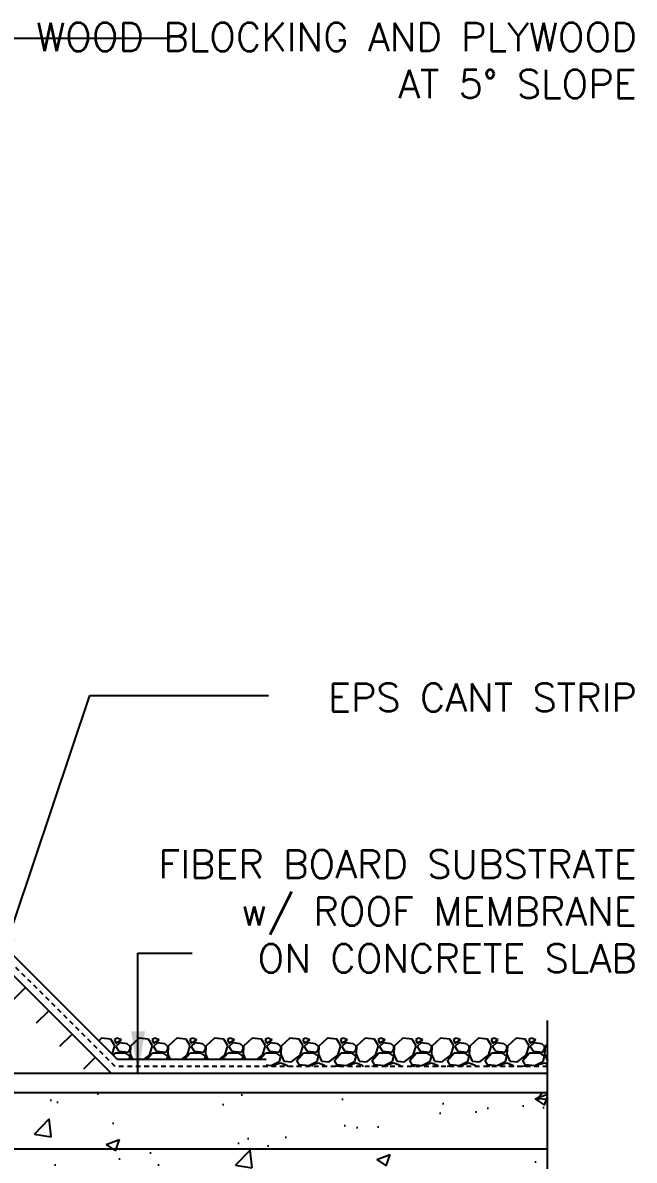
# Model space of a CAD drawing. Header units: inches. Extents: x 167.4 to 219.5, y 85.5 to 173.2.
# Drawn here: x 203.27 to 219.5, y 142.19 to 172.38 of the extents above; entities that cross this region are included whole.
import ezdxf

# ---------------------------------------------------------------- set-up
doc = ezdxf.new("R2010")
doc.units = ezdxf.units.IN
doc.header["$LTSCALE"] = 0.5
doc.header["$MEASUREMENT"] = 0
doc.linetypes.add('DASHED2', pattern=[0.375, 0.25, -0.125])
for name, color, linetype in [('HATCH', 12, 'Continuous'), ('line25', 2, 'Continuous'), ('LINE3', 3, 'Continuous'), ('LINE50', 5, 'Continuous'), ('LINE9', 9, 'Continuous'), ('TEXT', 4, 'Continuous')]:
    doc.layers.add(name, color=color, linetype=linetype)
doc.styles.add('DIM', font='romans.shx', dxfattribs={"width": 0.7})
doc.styles.add('ROMANS', font='romans.shx', dxfattribs={"height": 0.75})
doc.styles.get("Standard").update_dxf_attribs({"font": 'romans.shx', "height": 0.75})
doc.linetypes.add('STEEL', pattern='A,0.5,-0.2,["X",Standard,S=0.1,R=0,X=-0.1,Y=-0.05],-0.1', length=0.8)
doc.dimstyles.new('ext_12', dxfattribs={"dimscale": 12, "dimtxt": 0.09375, "dimasz": 0.09375, "dimexe": 0.09375, "dimexo": 0.0625, "dimgap": 0.0625, "dimtad": 1, "dimdec": 1, "dimzin": 2, "dimdsep": 46, "dimlunit": 4, "dimtxsty": 'DIM', "dimcen": 0.09, "dimdle": 0.09375, "dimclrt": 4, "dimadec": 0, "dimazin": 0, "dimtfac": 1, "dimtdec": 1, "dimtmove": 2, "dimatfit": 3, "dimfxl": 1, "dimfrac": 2, "dimtolj": 1, "dimtzin": 0, "dimarcsym": 0})

msp = doc.modelspace()

# ---------------------------------------------------------------- hatches: boundary and pattern name
at = {"layer": 'HATCH'}
h = msp.add_hatch(dxfattribs=at)
h.set_pattern_fill('AR-CONC', color=256, scale=0.5)
h.set_pattern_definition([(50, (0, 0), (3.5863, -0.31376), [0.375, -4.125]), (355, (0, 0), (-0.693757, 3.76096), [0.3, -3.3]), (100.4514, (0.299, -0.026), (2.892544, 3.4472), [0.3187, -3.50571]), (46.1842, (0, 1), (5.33621, -0.827596), [0.5625, -6.1875]), (96.6356, (0.4447, 0.931), (4.67331, 4.87059), [0.47805, -5.25857]), (351.1842, (0, 1), (4.67331, 4.87059), [0.45, -4.95]), (21, (0.5, 0.75), (2.984535, -2.013094), [0.375, -4.125]), (326, (0.5, 0.75), (1.216577, 3.62575), [0.3, -3.3]), (71.4514, (0.7487, 0.5822), (4.20111, 1.612656), [0.3187, -3.50571]), (37.5, (0, 0), (0.060799, 1.664469), [0, -3.26, 0, -3.35, 0, -3.3125]), (7.5, (0, 0), (1.315348, 1.972059), [0, -1.91, 0, -3.185, 0, -1.2625]), (327.5, (-1.115, 0), (2.669112, -0.1127744), [0, -1.25, 0, -3.9, 0, -5.175]), (317.5, (-1.615, 0), (2.91593, 0.500525), [0, -1.625, 0, -2.59, 0, -3.675])])
h.paths.add_polyline_path([(198.297, 123.023, 0.082415), (198.154, 123.102, -0.317837), (197.987, 123.338), (197.987, 123.405, -0.414214), (198.05, 123.468), (198.097, 123.468), (198.097, 123.538), (197.992, 123.538, -0.188973), (197.836, 123.633, 0.196323), (197.387, 123.979), (196.065, 124.27, 0.057795), (195.297, 124.359, 0.057795), (194.529, 124.27), (193.207, 123.979, 0.196323), (192.758, 123.633, -0.188973), (192.602, 123.538), (192.497, 123.538), (192.497, 123.468), (192.545, 123.468, -0.414214), (192.607, 123.405), (192.607, 123.338, -0.317837), (192.44, 123.102, 0.082415), (192.297, 123.023), (192.297, 120.242), (193.297, 119.242), (193.297, 121.242), (194.297, 120.242), (198.297, 120.242)])
h.paths.add_polyline_path([(196.731, 133.49, 0.520567), (195.681, 133.49, 0.520567), (195.46, 133.49, 0.520567), (195.064, 133.49, 0.520567), (194.41, 133.49, 0.520567), (194.028, 133.49, 0.520567), (193.506, 133.49, 0.520567), (193.005, 133.49, 0.204172), (192.802, 133.617, 0.339117), (193.072, 133.371), (195.281, 133.188, 0.04154), (195.314, 133.188), (197.522, 133.371, 0.390098), (197.797, 133.67), (197.797, 133.688, 0.257048), (197.282, 133.373, 0.520567)])
h.paths.add_polyline_path([(197.932, 131.344, -0.327813), (197.897, 131.391), (197.797, 131.391), (197.797, 131.952, 0.390098), (197.522, 132.251), (195.314, 132.435, 0.04154), (195.281, 132.435), (193.072, 132.251, 0.390098), (192.797, 131.952), (192.797, 131.391), (192.697, 131.391, -0.327813), (192.662, 131.344), (192.662, 130.937), (192.297, 130.937), (192.297, 129.242), (192.297, 127.153, 0.064398), (192.407, 127.087), (192.497, 127.087), (192.497, 127.045, -0.249069), (192.607, 126.838), (192.607, 126.77, -0.414214), (192.545, 126.708), (192.497, 126.708), (192.497, 126.638), (192.602, 126.638, 0.10046), (192.996, 126.695, -0.601435), (193.115, 126.59, 2.182095), (193.525, 126.803, -1), (193.689, 127.212, -0.24438), (194.137, 126.691, 0.053157), (194.303, 126.077, 0.223253), (194.503, 125.912), (194.523, 125.908, 0.955472), (194.661, 126.501, -0.735593), (194.649, 126.959, -0.082755), (195.297, 127.067, -0.082755), (195.946, 126.959, -0.735593), (195.933, 126.501, 0.955472), (196.071, 125.908), (196.091, 125.912, 0.223253), (196.291, 126.077, 0.053157), (196.457, 126.691, -0.24438), (196.905, 127.212, -1), (197.069, 126.803, 2.182095), (197.479, 126.59, -0.601435), (197.598, 126.695, 0.10046), (197.992, 126.638), (198.097, 126.638), (198.097, 126.708), (198.05, 126.708, -0.414214), (197.987, 126.77), (197.987, 126.838, -0.249069), (198.097, 127.045), (198.097, 127.087), (198.187, 127.087, 0.064398), (198.297, 127.153), (198.297, 129.242), (198.297, 130.937), (197.932, 130.937)])
h.paths.add_polyline_path([(195.097, 132.794), (195.097, 132.829, 0.390098), (194.914, 133.028), (193.122, 133.177, 0.438748), (192.797, 132.878), (192.797, 132.744, 0.438748), (193.122, 132.445), (194.914, 132.594, 0.390098)])
h.paths.add_polyline_path([(197.797, 132.878, 0.438748), (197.472, 133.177), (195.681, 133.028, 0.390098), (195.497, 132.829), (195.497, 132.794, 0.390098), (195.681, 132.594), (197.472, 132.445, 0.438748), (197.797, 132.744)])
h.paths.add_polyline_path([(198.297, 140.492), (198.297, 141.992), (217.193, 141.992), (217.193, 143.992), (198.297, 143.992), (198.297, 144.164), (198.217, 144.084), (198.127, 144.084), (198.097, 144.114), (197.947, 144.114, -0.259583), (197.905, 144.138, 0.297004), (197.596, 144.014, 0.520567), (197.094, 144.014, 0.520567), (196.573, 144.014, 0.520567), (196.191, 144.014, 0.520567), (195.537, 144.014, 0.520567), (195.14, 144.014, 0.520567), (194.92, 144.014, 0.520567), (193.869, 144.014, 0.520567), (193.318, 143.896, 0.259788), (192.797, 144.212), (192.797, 144.164), (192.697, 144.164, -0.414214), (192.647, 144.114), (192.497, 144.114), (192.467, 144.084), (192.377, 144.084), (192.297, 144.164), (192.297, 143.597), (192.662, 143.597), (192.662, 142.397), (192.297, 142.397), (192.297, 141.647), (192.662, 141.647), (192.662, 140.447), (192.297, 140.447), (192.297, 139.697), (192.662, 139.697), (192.662, 138.617), (192.297, 138.617), (192.297, 137.867), (192.662, 137.867), (192.662, 136.787), (192.297, 136.787), (192.297, 136.037), (192.662, 136.037), (192.662, 134.837), (192.297, 134.837), (192.297, 134.231), (192.377, 134.311), (192.467, 134.311), (192.497, 134.281), (192.647, 134.281, -0.414214), (192.697, 134.231), (192.797, 134.231), (192.797, 133.67, 0.045025), (192.802, 133.617, -0.204172), (193.005, 133.49, -0.520567), (193.506, 133.49, -0.520567), (194.028, 133.49, -0.520567), (194.41, 133.49, -0.520567), (195.064, 133.49, -0.520567), (195.46, 133.49, -0.520567), (195.681, 133.49, -0.520567), (196.731, 133.49, -0.520567), (197.282, 133.373, -0.257048), (197.797, 133.688), (197.797, 134.231), (197.897, 134.231, -0.414214), (197.947, 134.281), (198.097, 134.281), (198.127, 134.311), (198.217, 134.311), (198.297, 134.231), (198.297, 134.492), (198.297, 135.992)])
h.paths.add_polyline_path([(197.522, 145.024), (195.314, 145.208, 0.04154), (195.281, 145.208), (193.072, 145.024, 0.390098), (192.797, 144.725), (192.797, 144.212, -0.259788), (193.318, 143.896, -0.520567), (193.869, 144.014, -0.520567), (194.92, 144.014, -0.520567), (195.14, 144.014, -0.520567), (195.537, 144.014, -0.520567), (196.191, 144.014, -0.520567), (196.573, 144.014, -0.520567), (197.094, 144.014, -0.520567), (197.596, 144.014, -0.297004), (197.905, 144.138, -0.139619), (197.897, 144.164), (197.797, 144.164), (197.797, 144.725, 0.390098)])
h.paths.add_polyline_path([(194.914, 145.801), (193.122, 145.95, 0.438748), (192.797, 145.651), (192.797, 145.517, 0.438748), (193.122, 145.218), (194.914, 145.368, 0.390098), (195.097, 145.567, 0.431992)])
h.paths.add_polyline_path([(197.797, 145.651, 0.438748), (197.472, 145.95), (195.681, 145.801, 0.390098), (195.497, 145.602), (195.497, 145.567, 0.390098), (195.681, 145.368), (197.472, 145.218, 0.438748), (197.797, 145.517)])
h.paths.add_polyline_path([(197.797, 147.004), (197.897, 147.004, -0.414214), (197.947, 147.054), (198.097, 147.054), (198.127, 147.084), (198.217, 147.084), (198.297, 147.004), (198.297, 147.242), (198.297, 149.331, 0.064398), (198.187, 149.397), (198.097, 149.397), (198.097, 149.439, -0.249069), (197.987, 149.646), (197.987, 149.713, -0.414214), (198.05, 149.776), (198.097, 149.776), (198.097, 149.846), (197.992, 149.846, 0.10046), (197.598, 149.788, -0.601435), (197.479, 149.893, 2.182095), (197.069, 149.68, -1), (196.905, 149.272, -0.24438), (196.457, 149.793, 0.053157), (196.291, 150.407, 0.223253), (196.091, 150.572), (196.071, 150.576, 0.955472), (195.933, 149.982, -0.735593), (195.946, 149.524, -0.082755), (195.297, 149.416, -0.082755), (194.649, 149.524, -0.735593), (194.661, 149.982, 0.955472), (194.523, 150.576), (194.503, 150.572, 0.223253), (194.303, 150.407, 0.053157), (194.137, 149.793, -0.24438), (193.689, 149.272, -1), (193.525, 149.68, 2.182095), (193.115, 149.893, -0.601435), (192.996, 149.788, 0.10046), (192.602, 149.846), (192.497, 149.846), (192.497, 149.776), (192.545, 149.776, -0.414214), (192.607, 149.713), (192.607, 149.646, -0.249069), (192.497, 149.439), (192.497, 149.397), (192.407, 149.397, 0.064398), (192.297, 149.331), (192.297, 147.242), (192.297, 147.004), (192.377, 147.084), (192.467, 147.084), (192.497, 147.054), (192.647, 147.054, -0.414214), (192.697, 147.004), (192.797, 147.004), (192.797, 146.444, 0.390098), (193.072, 146.145), (195.281, 145.961, 0.04154), (195.314, 145.961), (197.522, 146.145, 0.390098), (197.797, 146.444)])
h.paths.add_polyline_path([(198.297, 156.242), (194.561, 156.242), (193.561, 157.242), (193.561, 155.242), (192.561, 156.242), (192.297, 156.242), (192.297, 153.46, 0.082415), (192.44, 153.381, -0.317837), (192.607, 153.146), (192.607, 153.078, -0.414214), (192.545, 153.016), (192.497, 153.016), (192.497, 152.946), (192.602, 152.946, -0.188973), (192.758, 152.851, 0.196323), (193.207, 152.505), (194.529, 152.214, 0.057795), (195.297, 152.125, 0.057795), (196.065, 152.214), (197.387, 152.505, 0.196323), (197.836, 152.851, -0.188973), (197.992, 152.946), (198.097, 152.946), (198.097, 153.016), (198.05, 153.016, -0.414214), (197.987, 153.078), (197.987, 153.146, -0.317837), (198.154, 153.381, 0.082415), (198.297, 153.46)])
h.paths.add_polyline_path([(198.297, 161.891, 0.082415), (198.154, 161.97, -0.317837), (197.987, 162.206), (197.987, 162.273, -0.414214), (198.05, 162.336), (198.097, 162.336), (198.097, 162.406), (197.992, 162.406, -0.188973), (197.836, 162.501, 0.196323), (197.387, 162.847), (196.065, 163.138, 0.057795), (195.297, 163.227, 0.057795), (194.529, 163.138), (193.207, 162.847, 0.196323), (192.758, 162.501, -0.188973), (192.602, 162.406), (192.497, 162.406), (192.497, 162.336), (192.545, 162.336, -0.414214), (192.607, 162.273), (192.607, 162.206, -0.317837), (192.44, 161.97, 0.082415), (192.297, 161.891), (192.297, 158.742), (192.561, 158.742), (193.561, 157.742), (193.561, 159.742), (194.561, 158.742), (198.297, 158.742)])
h.paths.add_polyline_path([(198.297, 166.725, 0.336749), (197.635, 166.62, 0.520567), (197.248, 166.62, 0.520567), (196.748, 166.62, 0.520567), (195.902, 166.62, 0.520567), (195.62, 166.62, 0.520567), (194.725, 166.62, 0.520567), (193.986, 166.62, 0.520567), (193.293, 166.62, 0.520567), (193.072, 166.62, 0.321585), (192.297, 166.645), (192.297, 166.021, 0.064398), (192.407, 165.955), (192.497, 165.955), (192.497, 165.913, -0.249069), (192.607, 165.706), (192.607, 165.638, -0.414214), (192.545, 165.576), (192.497, 165.576), (192.497, 165.506), (192.602, 165.506, 0.10046), (192.996, 165.563, -0.601435), (193.115, 165.458, 2.182095), (193.525, 165.671, -1), (193.689, 166.08, -0.24438), (194.137, 165.559, 0.053157), (194.303, 164.945, 0.223253), (194.503, 164.78), (194.523, 164.776, 0.955472), (194.661, 165.369, -0.735593), (194.649, 165.827, -0.082755), (195.297, 165.935, -0.082755), (195.946, 165.827, -0.735593), (195.933, 165.369, 0.955472), (196.071, 164.776), (196.091, 164.78, 0.223253), (196.291, 164.945, 0.053157), (196.457, 165.559, -0.24438), (196.905, 166.08, -1), (197.069, 165.671, 2.182095), (197.479, 165.458, -0.601435), (197.598, 165.563, 0.10046), (197.992, 165.506), (198.097, 165.506), (198.097, 165.576), (198.05, 165.576, -0.414214), (197.987, 165.638), (197.987, 165.706, -0.249069), (198.097, 165.913), (198.097, 165.955), (198.187, 165.955, 0.064398), (198.297, 166.021)])
h = msp.add_hatch(dxfattribs=at)
h.set_pattern_fill('INSUL', color=256, scale=7, angle=45, style=0)
h.set_pattern_definition([(45, (94.119, -14.4093), (-1.856155, 1.856155), []), (45, (93.5003, -13.7906), (-1.856155, 1.856155), [0.875, -0.875]), (45, (92.8816, -13.172), (-1.856155, 1.856155), [0.875, -0.875])])
h.paths.add_polyline_path([(202.67, 144.617), (205.499, 144.617), (201.422, 148.694), (201.422, 145.865)])

# ---------------------------------------------------------------- linework, layer by layer
for p, q in [((205.779, 144.867), (201.672, 148.974)), ((205.359, 145.431), (205.284, 145.362)), ((205.599, 145.41), (205.359, 145.43)), ((205.711, 145.231), (205.601, 145.411)), ((205.638, 145.008), (205.709, 145.23)), ((205.769, 145.43), (205.699, 145.4)), ((205.699, 145.401), (205.739, 145.301)), ((205.739, 145.301), (205.889, 145.391)), ((205.839, 145.311), (205.739, 145.211)), ((205.739, 145.211), (205.819, 145.091)), ((205.889, 145.391), (205.769, 145.431)), ((206.04, 145.281), (205.84, 145.311)), ((206.121, 145.209), (206.041, 145.279)), ((206.129, 145.221), (206.119, 145.011)), ((206.119, 145.151), (206.119, 145.211)), ((206.359, 145.431), (206.129, 145.221)), ((206.599, 145.41), (206.359, 145.43)), ((206.711, 145.231), (206.601, 145.411)), ((206.629, 144.98), (206.709, 145.23)), ((206.769, 145.43), (206.699, 145.4)), ((206.699, 145.401), (206.739, 145.301)), ((206.739, 145.301), (206.889, 145.391)), ((206.839, 145.311), (206.739, 145.211)), ((206.739, 145.211), (206.819, 145.091)), ((206.889, 145.391), (206.769, 145.431)), ((207.04, 145.281), (206.84, 145.311)), ((207.121, 145.209), (207.041, 145.279)), ((207.129, 145.221), (207.119, 145.011)), ((207.119, 145.151), (207.119, 145.211)), ((207.359, 145.431), (207.129, 145.221)), ((207.599, 145.41), (207.359, 145.43)), ((207.711, 145.231), (207.601, 145.411)), ((207.629, 144.98), (207.709, 145.23)), ((207.769, 145.43), (207.699, 145.4)), ((207.699, 145.401), (207.739, 145.301)), ((207.739, 145.301), (207.889, 145.391)), ((207.839, 145.311), (207.739, 145.211)), ((207.739, 145.211), (207.819, 145.091)), ((207.889, 145.391), (207.769, 145.431)), ((208.04, 145.281), (207.84, 145.311)), ((208.121, 145.209), (208.041, 145.279)), ((208.129, 145.221), (208.119, 145.011)), ((208.119, 145.151), (208.119, 145.211)), ((208.359, 145.431), (208.129, 145.221)), ((208.599, 145.41), (208.359, 145.43)), ((208.711, 145.231), (208.601, 145.411)), ((208.629, 144.98), (208.709, 145.23)), ((208.769, 145.43), (208.699, 145.4)), ((208.699, 145.401), (208.739, 145.301)), ((208.739, 145.301), (208.889, 145.391)), ((208.839, 145.311), (208.739, 145.211)), ((208.739, 145.211), (208.819, 145.091)), ((208.889, 145.391), (208.769, 145.431)), ((209.04, 145.281), (208.84, 145.311)), ((209.121, 145.209), (209.041, 145.279)), ((209.129, 145.221), (209.119, 145.011)), ((209.119, 145.151), (209.119, 145.211)), ((209.359, 145.431), (209.129, 145.221)), ((209.599, 145.41), (209.359, 145.43)), ((209.711, 145.231), (209.601, 145.411)), ((209.629, 144.98), (209.709, 145.23)), ((209.769, 145.43), (209.699, 145.4)), ((209.699, 145.401), (209.739, 145.301)), ((209.739, 145.301), (209.889, 145.391)), ((209.839, 145.311), (209.739, 145.211)), ((209.739, 145.211), (209.819, 145.091)), ((209.889, 145.391), (209.769, 145.431)), ((210.04, 145.281), (209.84, 145.311)), ((210.121, 145.209), (210.041, 145.279)), ((210.129, 145.221), (210.119, 145.011)), ((210.119, 145.151), (210.119, 145.211)), ((210.359, 145.431), (210.129, 145.221)), ((210.599, 145.41), (210.359, 145.43)), ((210.711, 145.231), (210.601, 145.411)), ((210.629, 144.98), (210.709, 145.23)), ((210.769, 145.43), (210.699, 145.4)), ((210.699, 145.401), (210.739, 145.301)), ((210.739, 145.301), (210.889, 145.391)), ((210.839, 145.311), (210.739, 145.211)), ((210.739, 145.211), (210.819, 145.091)), ((210.889, 145.391), (210.769, 145.431)), ((211.04, 145.281), (210.84, 145.311)), ((211.121, 145.209), (211.041, 145.279)), ((211.129, 145.221), (211.119, 145.011)), ((211.119, 145.151), (211.119, 145.211)), ((211.359, 145.431), (211.129, 145.221)), ((211.599, 145.41), (211.359, 145.43)), ((211.711, 145.231), (211.601, 145.411)), ((211.629, 144.98), (211.709, 145.23)), ((211.769, 145.43), (211.699, 145.4)), ((211.699, 145.401), (211.739, 145.301)), ((211.739, 145.301), (211.889, 145.391)), ((211.839, 145.311), (211.739, 145.211)), ((211.739, 145.211), (211.819, 145.091)), ((211.889, 145.391), (211.769, 145.431)), ((212.04, 145.281), (211.84, 145.311)), ((212.121, 145.209), (212.041, 145.279)), ((212.129, 145.221), (212.119, 145.011)), ((212.119, 145.151), (212.119, 145.211)), ((212.359, 145.431), (212.129, 145.221)), ((212.599, 145.41), (212.359, 145.43)), ((212.711, 145.231), (212.601, 145.411)), ((212.629, 144.98), (212.709, 145.23)), ((212.769, 145.43), (212.699, 145.4)), ((212.699, 145.401), (212.739, 145.301)), ((212.739, 145.301), (212.889, 145.391)), ((212.839, 145.311), (212.739, 145.211)), ((212.739, 145.211), (212.819, 145.091)), ((212.889, 145.391), (212.769, 145.431)), ((213.04, 145.281), (212.84, 145.311)), ((213.121, 145.209), (213.041, 145.279)), ((213.129, 145.221), (213.119, 145.011)), ((213.119, 145.151), (213.119, 145.211)), ((213.359, 145.431), (213.129, 145.221)), ((213.599, 145.41), (213.359, 145.43)), ((213.711, 145.231), (213.601, 145.411)), ((213.629, 144.98), (213.709, 145.23)), ((213.769, 145.43), (213.699, 145.4)), ((213.699, 145.401), (213.739, 145.301)), ((213.739, 145.301), (213.889, 145.391)), ((213.839, 145.311), (213.739, 145.211)), ((213.739, 145.211), (213.819, 145.091)), ((213.889, 145.391), (213.769, 145.431)), ((214.04, 145.281), (213.84, 145.311)), ((214.121, 145.209), (214.041, 145.279)), ((214.129, 145.221), (214.119, 145.011)), ((214.119, 145.151), (214.119, 145.211)), ((214.359, 145.431), (214.129, 145.221)), ((214.599, 145.41), (214.359, 145.43)), ((214.711, 145.231), (214.601, 145.411)), ((214.629, 144.98), (214.709, 145.23)), ((214.769, 145.43), (214.699, 145.4)), ((214.699, 145.401), (214.739, 145.301)), ((214.739, 145.301), (214.889, 145.391)), ((214.839, 145.311), (214.739, 145.211)), ((214.739, 145.211), (214.819, 145.091)), ((214.889, 145.391), (214.769, 145.431)), ((215.04, 145.281), (214.84, 145.311)), ((215.121, 145.209), (215.041, 145.279)), ((215.129, 145.221), (215.119, 145.011)), ((215.119, 145.151), (215.119, 145.211)), ((215.359, 145.431), (215.129, 145.221)), ((215.599, 145.41), (215.359, 145.43)), ((215.711, 145.231), (215.601, 145.411)), ((215.629, 144.98), (215.709, 145.23)), ((215.769, 145.43), (215.699, 145.4)), ((215.699, 145.401), (215.739, 145.301)), ((215.739, 145.301), (215.889, 145.391)), ((215.839, 145.311), (215.739, 145.211)), ((215.739, 145.211), (215.819, 145.091)), ((215.889, 145.391), (215.769, 145.431)), ((216.04, 145.281), (215.84, 145.311)), ((216.121, 145.209), (216.041, 145.279)), ((216.129, 145.221), (216.119, 145.011)), ((216.119, 145.151), (216.119, 145.211)), ((216.359, 145.431), (216.129, 145.221)), ((216.599, 145.41), (216.359, 145.43)), ((216.711, 145.231), (216.601, 145.411)), ((216.629, 144.98), (216.709, 145.23)), ((216.769, 145.43), (216.699, 145.4)), ((216.699, 145.401), (216.739, 145.301)), ((216.739, 145.301), (216.889, 145.391)), ((216.839, 145.311), (216.739, 145.211)), ((216.739, 145.211), (216.819, 145.091)), ((216.889, 145.391), (216.769, 145.431)), ((217.04, 145.281), (216.84, 145.311)), ((217.121, 145.209), (217.041, 145.279)), ((217.129, 145.221), (217.119, 145.011)), ((217.119, 145.151), (217.119, 145.211)), ((217.193, 145.279), (217.129, 145.221)), ((205.665, 144.981), (205.719, 145.041)), ((205.719, 145.041), (205.979, 145.041)), ((205.819, 145.09), (206.069, 145.06)), ((205.979, 145.043), (206.109, 144.953)), ((206.069, 145.061), (206.119, 145.151)), ((206.109, 144.951), (206.085, 144.867)), ((206.118, 145.012), (206.179, 144.867)), ((206.481, 144.867), (206.629, 144.982)), ((206.563, 144.867), (206.719, 145.041)), ((206.719, 145.041), (206.979, 145.041)), ((206.819, 145.09), (207.069, 145.06)), ((206.979, 145.043), (207.109, 144.953)), ((207.069, 145.061), (207.119, 145.151)), ((207.109, 144.951), (207.085, 144.867)), ((207.118, 145.012), (207.179, 144.867)), ((207.481, 144.867), (207.629, 144.982)), ((207.563, 144.867), (207.719, 145.041)), ((207.719, 145.041), (207.979, 145.041)), ((207.819, 145.09), (208.069, 145.06)), ((207.979, 145.043), (208.109, 144.953)), ((208.069, 145.061), (208.119, 145.151)), ((208.109, 144.951), (208.085, 144.867)), ((208.118, 145.012), (208.179, 144.867)), ((208.481, 144.867), (208.629, 144.981)), ((208.563, 144.867), (208.719, 145.041)), ((208.719, 145.041), (208.979, 145.041)), ((208.819, 145.09), (209.069, 145.06)), ((208.979, 145.043), (209.109, 144.953)), ((209.069, 145.061), (209.119, 145.151)), ((209.109, 144.951), (209.085, 144.867)), ((209.118, 145.012), (209.179, 144.867)), ((209.481, 144.867), (209.629, 144.981)), ((209.563, 144.867), (209.719, 145.041)), ((209.719, 145.041), (209.979, 145.041)), ((209.819, 145.09), (210.069, 145.06)), ((209.979, 145.043), (210.109, 144.953)), ((210.069, 145.061), (210.119, 145.151)), ((210.109, 144.951), (210.069, 144.811)), ((210.118, 145.012), (210.198, 144.822)), ((210.409, 144.811), (210.629, 144.981)), ((210.539, 144.841), (210.719, 145.041)), ((210.719, 145.041), (210.979, 145.041)), ((210.819, 145.09), (211.069, 145.06)), ((210.979, 145.043), (211.109, 144.953)), ((211.069, 145.061), (211.119, 145.151)), ((211.109, 144.951), (211.069, 144.811)), ((211.118, 145.012), (211.198, 144.822)), ((211.409, 144.811), (211.629, 144.981)), ((211.539, 144.841), (211.719, 145.041)), ((211.719, 145.041), (211.979, 145.041)), ((211.819, 145.09), (212.069, 145.06)), ((211.979, 145.043), (212.109, 144.953)), ((212.069, 145.061), (212.119, 145.151)), ((212.109, 144.951), (212.069, 144.811)), ((212.118, 145.012), (212.198, 144.822)), ((212.409, 144.811), (212.629, 144.981)), ((212.539, 144.841), (212.719, 145.041)), ((212.719, 145.041), (212.979, 145.041)), ((212.819, 145.09), (213.069, 145.06)), ((212.979, 145.043), (213.109, 144.953)), ((213.069, 145.061), (213.119, 145.151)), ((213.109, 144.951), (213.069, 144.811)), ((213.118, 145.012), (213.198, 144.822)), ((213.409, 144.811), (213.629, 144.981)), ((213.539, 144.841), (213.719, 145.041)), ((213.719, 145.041), (213.979, 145.041)), ((213.819, 145.09), (214.069, 145.06)), ((213.979, 145.043), (214.109, 144.953)), ((214.069, 145.061), (214.119, 145.151)), ((214.109, 144.951), (214.069, 144.811)), ((214.118, 145.012), (214.198, 144.822)), ((214.409, 144.811), (214.629, 144.981)), ((214.539, 144.841), (214.719, 145.041)), ((214.719, 145.041), (214.979, 145.041)), ((214.819, 145.09), (215.069, 145.06)), ((214.979, 145.043), (215.109, 144.953)), ((215.069, 145.061), (215.119, 145.151)), ((215.109, 144.951), (215.069, 144.811)), ((215.118, 145.013), (215.198, 144.823)), ((215.409, 144.811), (215.629, 144.981)), ((215.539, 144.841), (215.719, 145.041)), ((215.719, 145.041), (215.979, 145.041)), ((215.819, 145.09), (216.069, 145.06)), ((215.979, 145.043), (216.109, 144.953)), ((216.069, 145.061), (216.119, 145.151)), ((216.109, 144.951), (216.069, 144.811)), ((216.118, 145.013), (216.198, 144.823)), ((216.409, 144.811), (216.629, 144.981)), ((216.539, 144.841), (216.719, 145.041)), ((216.719, 145.041), (216.979, 145.041)), ((216.819, 145.09), (217.069, 145.06)), ((216.979, 145.043), (217.109, 144.953)), ((217.069, 145.061), (217.119, 145.151)), ((217.109, 144.951), (217.069, 144.811)), ((217.118, 145.013), (217.193, 144.834)), ((209.727, 144.867), (205.779, 144.867)), ((209.727, 144.742), (209.727, 144.742)), ((209.858, 144.702), (209.727, 144.713)), ((210.069, 144.81), (209.859, 144.7)), ((209.937, 144.679), (209.959, 144.731)), ((209.959, 144.731), (210.119, 144.781)), ((210.119, 144.781), (210.279, 144.721)), ((210.198, 144.82), (210.408, 144.81)), ((210.279, 144.72), (210.298, 144.679)), ((210.63, 144.69), (210.529, 144.679)), ((210.611, 144.72), (210.541, 144.84)), ((210.858, 144.702), (210.608, 144.722)), ((210.677, 144.679), (210.629, 144.691)), ((211.069, 144.81), (210.859, 144.7)), ((210.937, 144.679), (210.959, 144.731)), ((210.959, 144.731), (211.119, 144.781)), ((211.119, 144.781), (211.279, 144.721)), ((211.198, 144.82), (211.408, 144.81)), ((211.279, 144.72), (211.298, 144.679)), ((211.63, 144.69), (211.529, 144.679)), ((211.611, 144.72), (211.541, 144.84)), ((211.858, 144.702), (211.608, 144.722)), ((211.677, 144.679), (211.629, 144.691)), ((212.069, 144.81), (211.859, 144.7)), ((211.937, 144.679), (211.959, 144.731)), ((211.959, 144.731), (212.119, 144.781)), ((212.119, 144.781), (212.279, 144.721)), ((212.198, 144.82), (212.408, 144.81)), ((212.279, 144.72), (212.298, 144.679)), ((212.63, 144.69), (212.529, 144.679)), ((212.611, 144.72), (212.541, 144.84)), ((212.858, 144.702), (212.608, 144.722)), ((212.677, 144.679), (212.629, 144.691)), ((213.069, 144.81), (212.859, 144.7)), ((212.937, 144.679), (212.959, 144.731)), ((212.959, 144.731), (213.119, 144.781)), ((213.119, 144.781), (213.279, 144.721)), ((213.198, 144.82), (213.408, 144.81)), ((213.279, 144.72), (213.298, 144.679)), ((213.63, 144.69), (213.529, 144.679)), ((213.611, 144.72), (213.541, 144.84)), ((213.858, 144.702), (213.608, 144.722)), ((213.677, 144.679), (213.629, 144.691)), ((214.069, 144.81), (213.859, 144.7)), ((213.937, 144.679), (213.959, 144.731)), ((213.959, 144.731), (214.119, 144.781)), ((214.119, 144.781), (214.279, 144.721)), ((214.198, 144.82), (214.408, 144.81)), ((214.279, 144.72), (214.298, 144.679)), ((214.63, 144.69), (214.529, 144.679)), ((214.611, 144.72), (214.541, 144.84)), ((214.858, 144.702), (214.608, 144.722)), ((214.677, 144.679), (214.629, 144.691)), ((215.069, 144.81), (214.859, 144.7)), ((214.937, 144.679), (214.959, 144.731)), ((214.959, 144.731), (215.119, 144.781)), ((215.119, 144.781), (215.279, 144.721)), ((215.198, 144.82), (215.408, 144.81)), ((215.279, 144.72), (215.298, 144.679)), ((215.63, 144.69), (215.529, 144.679)), ((215.611, 144.72), (215.541, 144.84)), ((215.858, 144.702), (215.608, 144.722)), ((215.677, 144.679), (215.629, 144.691)), ((216.069, 144.81), (215.859, 144.7)), ((215.937, 144.679), (215.959, 144.731)), ((215.959, 144.731), (216.119, 144.781)), ((216.119, 144.781), (216.279, 144.721)), ((216.198, 144.82), (216.408, 144.81)), ((216.279, 144.72), (216.298, 144.679)), ((216.63, 144.69), (216.529, 144.679)), ((216.611, 144.72), (216.541, 144.84)), ((216.858, 144.702), (216.608, 144.722)), ((216.677, 144.679), (216.629, 144.691)), ((217.069, 144.81), (216.859, 144.7)), ((216.937, 144.679), (216.959, 144.731)), ((216.959, 144.731), (217.119, 144.781)), ((217.119, 144.781), (217.193, 144.753))]:
    msp.add_line(p, q, dxfattribs=at)
at = {"layer": 'line25'}
for p, q in [((205.624, 144.492), (201.422, 148.694)), ((198.297, 143.992), (217.193, 143.992))]:
    msp.add_line(p, q, dxfattribs=at)
at = {"layer": 'LINE3', "linetype": 'STEEL'}
msp.add_line((217.193, 142.492), (200.297, 142.492), dxfattribs=at)
at = {"layer": 'LINE50', "color": 9, "linetype": 'DASHED2'}
for p, q in [((205.717, 144.679), (201.547, 148.849)), ((217.193, 144.679), (205.717, 144.679))]:
    msp.add_line(p, q, dxfattribs=at)
at = {"layer": 'LINE9'}
for points in [[(217.193, 133.492), (217.193, 138.242), (216.193, 139.242), (218.193, 139.242), (217.193, 140.242), (217.193, 145.903)], [(217.193, 144.492), (201.422, 144.492)]]:
    msp.add_lwpolyline(points, dxfattribs=at)

# ---------------------------------------------------------------- texts
at = {"layer": 'TEXT', "char_height": 0.75, "attachment_point": 3, "style": 'ROMANS'}
for s, insert, width in [('\\A1;WOOD BLOCKING AND PLYWOOD \\PAT 5%%D SLOPE', (219.562, 172.377), 17.3954), ('\\A1;EPS CANT STRIP', (219.562, 154.848), 9.59335), ('\\A1;FIBER BOARD SUBSTRATE\\Pw/ ROOF MEMBRANE \\PON CONCRETE SLAB', (219.562, 150.426), 26.1134)]:
    msp.add_mtext(s, dxfattribs=dict(at, insert=insert, width=width))

# ---------------------------------------------------------------- leaders
at = {"layer": 'TEXT'}
for points in [[(190.535, 170.53), (202.091, 171.966), (207.18, 171.966)], [(202.531, 147.044), (205.044, 154.523), (209.791, 154.523)], [(206.325, 144.492), (206.325, 147.689), (207.761, 147.689)]]:
    msp.add_leader(points, dimstyle='ext_12', override={"dimgap": 0.0625, "dimtad": 0}, dxfattribs=at)

doc.saveas('drawing.dxf')
